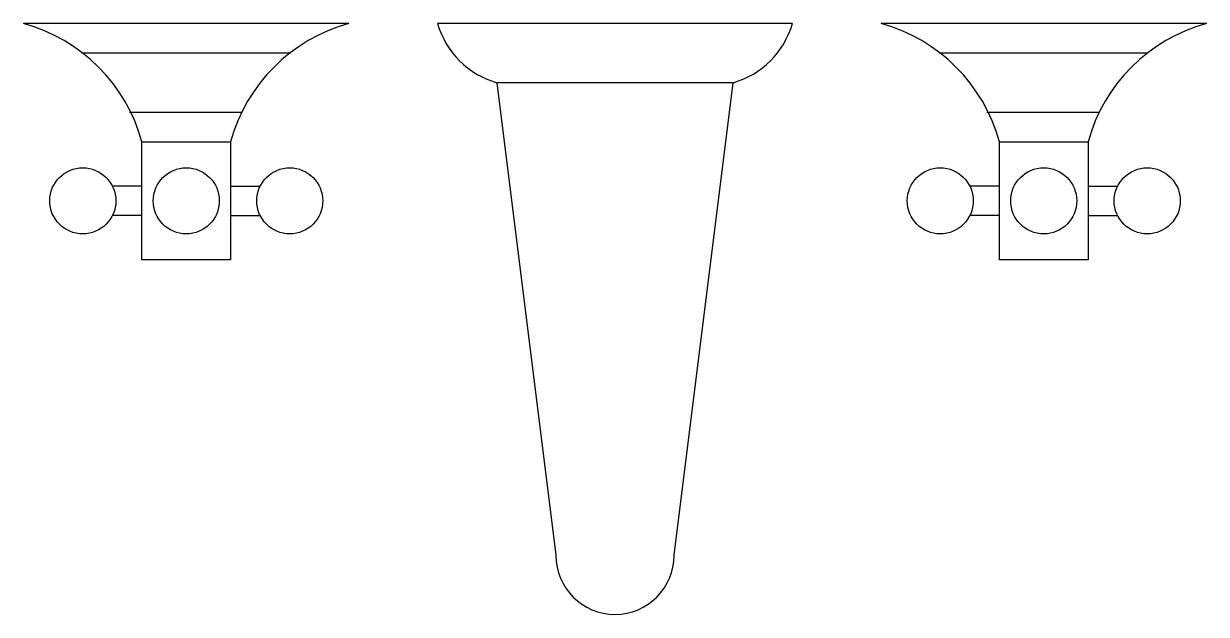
# Model space of a CAD drawing. Extents: x -5 to 5, y -5 to 0.
import ezdxf

# ---------------------------------------------------------------- set-up
doc = ezdxf.new("R2010")
doc.units = 0
doc.header["$MEASUREMENT"] = 0
doc.layers.get('0').update_dxf_attribs({"linetype": 'CONTINUOUS'})

msp = doc.modelspace()

# ---------------------------------------------------------------- linework, layer by layer
for p, q in [((-2.25, 0), (-5, 0)), ((1.5, 0), (-1.5, 0)), ((5, 0), (2.25, 0)), ((-2.74134, -0.25), (-4.50924, -0.25)), ((4.50866, -0.25), (2.74076, -0.25)), ((1, -0.5), (-1, -0.5)), ((-1, -0.5), (-0.5, -4.5)), ((0.5, -4.5), (1, -0.5)), ((-4.10578, -0.75), (-3.15214, -0.75)), ((3.14422, -0.75), (4.09786, -0.75)), ((-4, -1.375), (-4.25, -1.375)), ((-3.25, -1.375), (-3, -1.375)), ((3.25, -1.375), (3, -1.375)), ((4, -1.375), (4.25, -1.375)), ((-4, -1.625), (-4.25, -1.625)), ((-3.25, -1.625), (-3, -1.625)), ((3.25, -1.625), (3, -1.625)), ((4, -1.625), (4.25, -1.625))]:
    msp.add_line(p, q)
for points in [[(-3.25, -1), (-3.25, -2), (-4, -2), (-4, -1)], [(4, -1), (4, -2), (3.25, -2), (3.25, -1)]]:
    msp.add_lwpolyline(points, close=True)
for centre in [(-4.5, -1.5), (-3.625, -1.5), (-2.75, -1.5), (2.75, -1.5), (3.625, -1.5), (4.5, -1.5)]:
    msp.add_circle(centre, 0.27951)
for centre, radius, start, end in [((-5.375, -1.375), 1.42522, 15.25512, 74.74488), ((-1.875, -1.375), 1.42522, 105.2551, 164.7449), ((-0.79618, 0.2038), 0.73273, 196.1502, 253.8498), ((0.79619, 0.2038), 0.73273, 286.1502, 343.8498), ((1.875, -1.375), 1.42522, 15.25512, 74.74488), ((5.375, -1.375), 1.42522, 105.2551, 164.7449), ((0, -4.5), 0.5, 180, 0)]:
    msp.add_arc(centre, radius, start, end)

doc.saveas('drawing.dxf')
